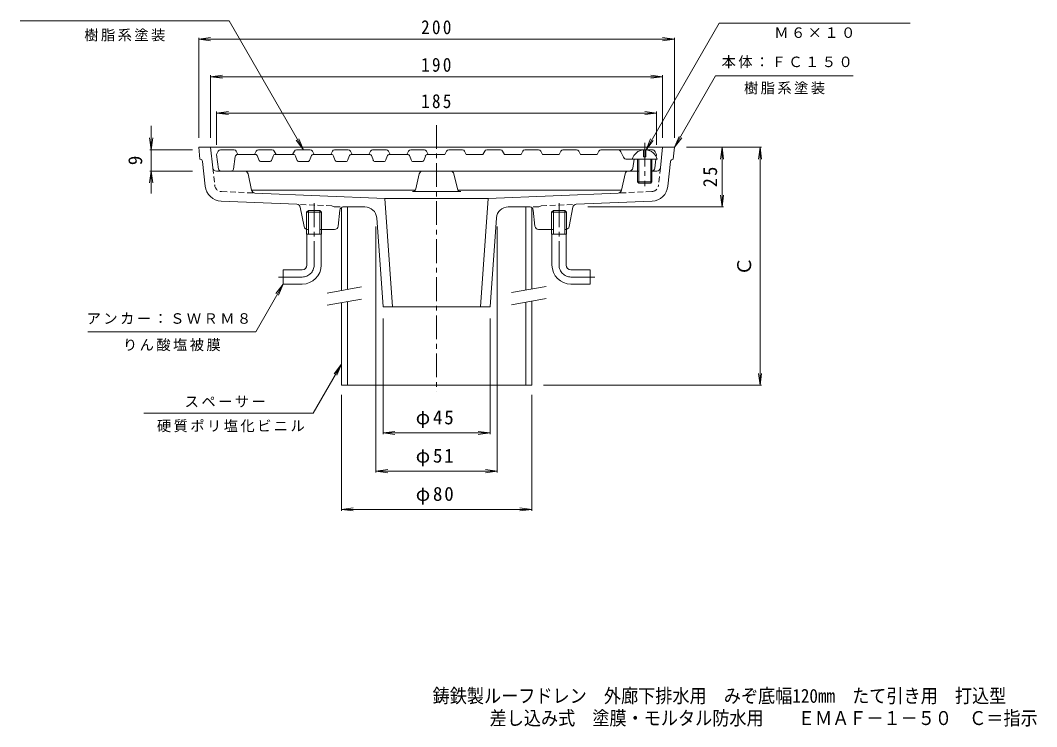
# Model space of a CAD drawing. Units: millimetres, scale not verified. Extents: x -346 to 315, y -275 to 224.
# Drawn here: x -345.6 to 81.6, y -274.7 to 22.2 of the extents above; entities that cross this region are included whole.
import ezdxf
from ezdxf.enums import TextEntityAlignment as Align

# ---------------------------------------------------------------- set-up
doc = ezdxf.new("R2010")
doc.units = ezdxf.units.MM
doc.header["$LTSCALE"] = 2
doc.linetypes.add('CHAIN1', pattern=[8, 5, -1, 1, -1])
doc.linetypes.add('DASHED1', pattern=[1.8, 1.2, -0.6])
for name, color, linetype, lineweight in [('0-0_通り芯', 3, 'Continuous', 9), ('0-2_仕上', 6, 'Continuous', 9), ('0-3_建具', 4, 'Continuous', 9), ('0-4_その他', 7, 'Continuous', 9)]:
    doc.layers.add(name, color=color, linetype=linetype, lineweight=lineweight)
for name, color, linetype in [('0-5_寸法', 7, 'Continuous'), ('0-E', 7, 'Continuous'), ('F-5_F-5ﾚｲﾔ', 2, 'Continuous')]:
    doc.layers.add(name, color=color, linetype=linetype)
doc.styles.add('ＭＳ ゴシック', font='')
doc.styles.get('ＭＳ ゴシック').set_extended_font_data('MS Gothic')

msp = doc.modelspace()

# ---------------------------------------------------------------- linework, layer by layer
at = {"layer": '0-0_通り芯', "linetype": 'CHAIN1'}
for p, q in [((-170.636, -21.83), (-170.636, -133.843)), ((-83.136, -29.258), (-83.136, -47.533)), ((-222.136, -80.709), (-222.136, -54.709)), ((-119.136, -80.709), (-119.136, -54.709)), ((-227.136, -85.709), (-238.136, -85.709)), ((-114.137, -85.709), (-103.137, -85.709))]:
    msp.add_line(p, q, dxfattribs=at)
at = {"layer": '0-0_通り芯'}
for p, q in [((-270.636, -31.21), (-270.096, -36.21)), ((-270.636, -31.21), (-70.636, -31.21)), ((-264.7, -39.871), (-265.636, -31.21)), ((-76.573, -39.871), (-75.636, -31.21)), ((-70.636, -31.21), (-71.177, -36.21)), ((-270.017, -36.21), (-270.096, -36.21)), ((-267.891, -47.573), (-269.023, -37.102)), ((-73.382, -47.573), (-72.25, -37.102)), ((-71.256, -36.21), (-71.177, -36.21)), ((-261.136, -41.209), (-263.209, -41.209)), ((-251.344, -41.209), (-255.136, -41.209)), ((-249.879, -42.389), (-248.383, -49.232)), ((-177.906, -42.37), (-179.367, -48.663)), ((-176.445, -41.209), (-170.636, -41.209)), ((-164.828, -41.209), (-170.636, -41.209)), ((-163.367, -42.37), (-161.906, -48.663)), ((-91.394, -42.389), (-92.89, -49.232)), ((-89.929, -41.209), (-85.636, -41.209)), ((-80.637, -41.209), (-78.064, -41.209)), ((-248.388, -49.21), (-179.618, -49.21)), ((-246.981, -50.411), (-192.386, -52.71)), ((-180.828, -49.824), (-170.636, -49.824)), ((-160.445, -49.824), (-170.636, -49.824)), ((-92.885, -49.21), (-161.655, -49.21)), ((-94.292, -50.411), (-148.886, -52.71)), ((-229.324, -55.158), (-261.226, -53.815)), ((-189.136, -98.209), (-192.386, -52.71)), ((-192.386, -52.71), (-148.886, -52.71)), ((-152.136, -98.209), (-148.886, -52.71)), ((-111.948, -55.158), (-80.047, -53.815)), ((-227.914, -56.376), (-226.369, -64.49)), ((-224.496, -57.709), (-225.311, -58.509)), ((-218.961, -58.509), (-225.311, -58.509)), ((-225.311, -67.709), (-225.311, -58.509)), ((-219.776, -57.709), (-224.496, -57.709)), ((-224.496, -67.709), (-224.496, -57.709)), ((-218.961, -58.509), (-219.776, -57.709)), ((-219.776, -67.709), (-219.776, -57.709)), ((-218.961, -67.709), (-218.961, -58.509)), ((-211.999, -64.367), (-211.278, -57.552)), ((-209.787, -56.21), (-200.792, -56.21)), ((-131.486, -56.21), (-140.481, -56.21)), ((-129.274, -64.367), (-129.995, -57.552)), ((-122.312, -58.509), (-121.496, -57.709)), ((-122.312, -58.509), (-115.962, -58.509)), ((-122.312, -67.709), (-122.312, -58.509)), ((-121.496, -57.709), (-116.776, -57.709)), ((-121.496, -67.709), (-121.496, -57.709)), ((-116.776, -57.709), (-115.962, -58.509)), ((-116.776, -67.709), (-116.776, -57.709)), ((-115.962, -67.709), (-115.962, -58.509)), ((-113.359, -56.376), (-114.904, -64.49)), ((-195.805, -60.853), (-193.136, -98.209)), ((-145.468, -60.853), (-148.136, -98.209)), ((-218.961, -67.709), (-225.311, -67.709)), ((-225.136, -80.709), (-225.136, -67.709)), ((-224.496, -65.709), (-224.887, -65.709)), ((-219.776, -65.709), (-213.49, -65.709)), ((-219.136, -80.709), (-219.136, -67.709)), ((-121.496, -65.709), (-127.783, -65.709)), ((-122.312, -67.709), (-115.962, -67.709)), ((-122.137, -80.709), (-122.137, -67.709)), ((-116.776, -65.709), (-116.37, -65.709)), ((-116.137, -80.709), (-116.137, -67.709)), ((-235.136, -82.709), (-235.136, -88.709)), ((-227.136, -82.709), (-235.136, -82.709)), ((-114.137, -82.709), (-106.137, -82.709)), ((-106.137, -82.709), (-106.137, -88.709)), ((-227.136, -88.709), (-235.136, -88.709)), ((-114.137, -88.709), (-106.137, -88.709)), ((-170.636, -98.209), (-193.136, -98.209)), ((-170.636, -98.209), (-148.136, -98.209))]:
    msp.add_line(p, q, dxfattribs=at)
at = {"layer": '0-0_通り芯', "linetype": 'DASHED1'}
for p, q in [((-264.7, -39.871), (-263.914, -47.143)), ((-76.573, -39.871), (-77.359, -47.143)), ((-261.057, -49.818), (-246.981, -50.411)), ((-80.215, -49.818), (-94.292, -50.411)), ((-214.636, -55.776), (-229.324, -55.158)), ((-126.637, -55.776), (-111.948, -55.158)), ((-214.636, -55.776), (-213.636, -56.21)), ((-213.636, -56.21), (-209.787, -56.21)), ((-127.637, -56.21), (-131.486, -56.21)), ((-126.637, -55.776), (-127.637, -56.21))]:
    msp.add_line(p, q, dxfattribs=at)
at = {"layer": '0-0_通り芯'}
for centre, radius, start, end in [((-270.017, -37.21), 1, 6.17047, 90), ((-71.256, -37.21), 1, 90, 173.82953), ((-263.209, -39.709), 1.5, 186.17018, 270), ((-251.344, -42.709), 1.5, 12.32713, 90), ((-176.445, -42.709), 1.5, 90, 166.92879), ((-164.828, -42.709), 1.5, 13.07121, 90), ((-89.929, -42.709), 1.5, 90, 167.67287), ((-78.064, -39.709), 1.5, 270, 353.82982), ((-260.931, -46.821), 7, 186.1702, 267.58899), ((-246.918, -48.912), 1.5, 192.32713, 267.58919), ((-180.828, -48.324), 1.5, 270, 346.92879), ((-160.445, -48.324), 1.5, 193.07121, 270), ((-94.355, -48.912), 1.5, 272.41081, 347.67287), ((-80.342, -46.821), 7, 272.41101, 353.8298), ((-229.388, -56.656), 1.5, 10.78261, 87.58852), ((-111.885, -56.656), 1.5, 92.41148, 169.21739), ((-209.787, -57.709), 1.5, 90, 173.96632), ((-200.792, -61.21), 5, 4.08557, 90), ((-140.481, -61.21), 5, 90, 175.91443), ((-131.486, -57.709), 1.5, 6.03368, 90), ((-224.895, -64.209), 1.5, 190.78229, 270.2945), ((-213.49, -64.209), 1.5, 270, 353.967), ((-127.783, -64.209), 1.5, 186.033, 270), ((-116.378, -64.209), 1.5, 270.2945, 349.21771), ((-227.136, -80.709), 2, 270, 0), ((-227.136, -80.709), 8, 270, 0), ((-114.137, -80.709), 8, 180, 270), ((-114.137, -80.709), 2, 180, 270)]:
    msp.add_arc(centre, radius, start, end, dxfattribs=at)
at = {"layer": '0-0_通り芯', "linetype": 'DASHED1'}
for centre, start, end in [((-260.931, -46.821), 186.17018, 267.58904), ((-80.342, -46.821), 272.41096, 353.82982)]:
    msp.add_arc(centre, 3, start, end, dxfattribs=at)
at = {"layer": '0-0_通り芯', "linetype": 'CHAIN1'}
for centre, start, end in [((-227.136, -80.709), 270, 0), ((-114.137, -80.709), 180, 270)]:
    msp.add_arc(centre, 5, start, end, dxfattribs=at)
at = {"layer": '0-2_仕上'}
for p, q in [((-262.413, -32.762), (-263.136, -34.21)), ((-255.754, -32.21), (-261.518, -32.21)), ((-254.86, -32.762), (-254.136, -34.21)), ((-246.413, -32.762), (-247.136, -34.21)), ((-239.754, -32.21), (-245.518, -32.21)), ((-238.86, -32.762), (-238.136, -34.21)), ((-230.413, -32.762), (-231.136, -34.21)), ((-223.754, -32.21), (-229.518, -32.21)), ((-222.86, -32.762), (-222.136, -34.21)), ((-214.413, -32.762), (-215.136, -34.21)), ((-207.754, -32.21), (-213.518, -32.21)), ((-206.86, -32.762), (-206.136, -34.21)), ((-198.413, -32.762), (-199.136, -34.21)), ((-191.754, -32.21), (-197.518, -32.21)), ((-190.86, -32.762), (-190.136, -34.21)), ((-182.413, -32.762), (-183.136, -34.21)), ((-175.754, -32.21), (-181.518, -32.21)), ((-174.86, -32.762), (-174.136, -34.21)), ((-166.413, -32.762), (-167.136, -34.21)), ((-159.754, -32.21), (-165.518, -32.21)), ((-150.413, -32.762), (-151.136, -34.21)), ((-143.754, -32.21), (-149.518, -32.21)), ((-134.413, -32.762), (-135.136, -34.21)), ((-127.754, -32.21), (-133.518, -32.21)), ((-118.413, -32.762), (-119.136, -34.21)), ((-111.754, -32.21), (-117.518, -32.21)), ((-102.413, -32.762), (-103.136, -34.21)), ((-80.063, -32.21), (-101.518, -32.21)), ((-92.051, -35.38), (-93.222, -33.039)), ((-78.722, -33.039), (-78.136, -34.21)), ((-262.259, -40.351), (-263.136, -34.21)), ((-256.014, -40.351), (-255.259, -35.068)), ((-246.857, -34.21), (-254.269, -34.21)), ((-245.364, -36.526), (-245.909, -34.893)), ((-240.857, -37.209), (-244.416, -37.209)), ((-239.909, -36.526), (-239.364, -34.893)), ((-238.416, -34.21), (-230.857, -34.21)), ((-229.364, -36.526), (-229.908, -34.893)), ((-224.857, -37.209), (-228.416, -37.209)), ((-223.909, -36.526), (-223.364, -34.893)), ((-222.416, -34.21), (-214.857, -34.21)), ((-213.364, -36.526), (-213.908, -34.893)), ((-208.857, -37.209), (-212.416, -37.209)), ((-207.909, -36.526), (-207.364, -34.893)), ((-206.416, -34.21), (-198.857, -34.21)), ((-197.364, -36.526), (-197.909, -34.893)), ((-192.857, -37.209), (-196.416, -37.209)), ((-191.909, -36.526), (-191.364, -34.893)), ((-190.416, -34.21), (-182.857, -34.21)), ((-181.364, -36.526), (-181.909, -34.893)), ((-176.857, -37.209), (-180.416, -37.209)), ((-175.909, -36.526), (-175.364, -34.893)), ((-174.416, -34.21), (-167.136, -34.21)), ((-90.709, -36.21), (-88.387, -36.21)), ((-88.156, -39.917), (-87.636, -36.21)), ((-78.952, -39.922), (-78.422, -36.21)), ((-78.278, -35.197), (-78.136, -34.21)), ((-86.136, -41.209), (-261.269, -41.209))]:
    msp.add_line(p, q, dxfattribs=at)
at = {"layer": '0-2_仕上', "color": 4}
for p, q in [((-83.636, -32.233), (-83.636, -35.21)), ((-82.637, -32.233), (-82.637, -35.21)), ((-88.387, -36.21), (-77.886, -36.21)), ((-85.636, -36.21), (-85.636, -46.21)), ((-83.636, -35.21), (-82.637, -35.21)), ((-80.637, -36.21), (-80.637, -46.21)), ((-86.137, -45.71), (-85.636, -46.21)), ((-85.636, -46.21), (-80.637, -46.21))]:
    msp.add_line(p, q, dxfattribs=at)
at = {"layer": '0-2_仕上'}
for points in [[(-158.86, -32.762), (-158.136, -34.21), (-151.136, -34.21)], [(-142.86, -32.762), (-142.136, -34.21), (-135.136, -34.21)], [(-126.86, -32.762), (-126.136, -34.21), (-119.136, -34.21)], [(-110.86, -32.762), (-110.136, -34.21), (-103.136, -34.21)]]:
    msp.add_lwpolyline(points, dxfattribs=at)
at = {"layer": '0-2_仕上', "color": 4}
for points in [[(-86.137, -36.21), (-86.137, -45.71), (-80.136, -45.71)], [(-80.136, -36.21), (-80.136, -45.71), (-80.637, -46.21)]]:
    msp.add_lwpolyline(points, dxfattribs=at)
at = {"layer": '0-2_仕上'}
for centre, radius, start, end in [((-261.518, -33.21), 1, 90, 153.43462), ((-255.754, -33.21), 1, 26.56483, 90), ((-245.518, -33.21), 1, 90, 153.43495), ((-239.754, -33.21), 1, 26.56505, 90), ((-229.518, -33.21), 1, 90, 153.43495), ((-223.754, -33.21), 1, 26.56505, 90), ((-213.518, -33.21), 1, 90, 153.43495), ((-207.754, -33.21), 1, 26.56505, 90), ((-197.518, -33.21), 1, 90, 153.43495), ((-191.754, -33.21), 1, 26.56505, 90), ((-181.518, -33.21), 1, 90, 153.43495), ((-175.754, -33.21), 1, 26.56505, 90), ((-165.518, -33.21), 1, 90, 153.43495), ((-159.754, -33.21), 1, 26.56505, 90), ((-149.518, -33.21), 1, 90, 153.43495), ((-143.754, -33.21), 1, 26.56505, 90), ((-133.518, -33.21), 1, 90, 153.43495), ((-127.754, -33.21), 1, 26.56505, 90), ((-117.518, -33.21), 1, 90, 153.43495), ((-111.754, -33.21), 1, 26.56505, 90), ((-101.518, -33.21), 1, 90, 153.43495), ((-94.564, -33.71), 1.5, 26.56535, 90), ((-80.063, -33.71), 1.5, 26.56564, 90), ((-254.269, -35.21), 1, 90, 171.86975), ((-246.857, -35.21), 1, 18.43527, 90), ((-244.416, -36.21), 1, 198.43527, 270), ((-240.857, -36.21), 1, 270, 341.56473), ((-238.416, -35.21), 1, 90, 161.56473), ((-230.857, -35.21), 1, 18.43527, 90), ((-228.416, -36.21), 1, 198.43527, 270), ((-224.857, -36.21), 1, 270, 341.56473), ((-222.416, -35.21), 1, 90, 161.56473), ((-214.857, -35.21), 1, 18.43527, 90), ((-212.416, -36.21), 1, 198.43527, 270), ((-208.857, -36.21), 1, 270, 341.56473), ((-206.416, -35.21), 1, 90, 161.56473), ((-198.857, -35.21), 1, 18.43527, 90), ((-196.416, -36.21), 1, 198.43527, 270), ((-192.857, -36.21), 1, 270, 341.56473), ((-190.416, -35.21), 1, 90, 161.56473), ((-182.857, -35.21), 1, 18.43527, 90), ((-180.416, -36.21), 1, 198.43527, 270), ((-176.857, -36.21), 1, 270, 341.56473), ((-174.416, -35.21), 1, 90, 161.56473), ((-90.709, -34.709), 1.5, 206.56535, 270), ((-261.269, -40.209), 1, 188.13025, 270), ((-257.004, -40.209), 1, 270, 351.86975), ((-89.641, -39.71), 1.5, 270, 352.0303), ((-80.437, -39.71), 1.5, 281.57365, 351.86995)]:
    msp.add_arc(centre, radius, start, end, dxfattribs=at)
at = {"layer": '0-2_仕上', "color": 4}
for start, end in [(95.26845, 164.60757), (15.39243, 84.73155)]:
    msp.add_arc((-83.137, -37.655), 5.445, start, end, dxfattribs=at)
at = {"layer": '0-3_建具'}
for p, q in [((-210.636, -56.474), (-210.636, -91.391)), ((-208.136, -56.21), (-208.136, -90.951)), ((-133.136, -56.21), (-133.136, -91.215)), ((-130.636, -56.474), (-130.636, -90.774)), ((-210.636, -96.469), (-210.636, -131.21)), ((-208.136, -96.028), (-208.136, -131.21)), ((-133.136, -96.292), (-133.136, -131.21)), ((-130.636, -95.851), (-130.636, -131.21)), ((-210.636, -131.21), (-130.636, -131.21))]:
    msp.add_line(p, q, dxfattribs=at)
at = {"layer": '0-3_建具', "color": 7}
for p, q in [((-139.136, -92.273), (-124.636, -89.716)), ((-216.636, -92.449), (-202.136, -89.893)), ((-216.636, -97.526), (-202.136, -94.97)), ((-139.136, -97.35), (-124.636, -94.793))]:
    msp.add_line(p, q, dxfattribs=at)
at = {"layer": '0-4_その他'}
for p, q in [((-82.579, -32.26), (-51.815, 21.025)), ((-51.815, 21.025), (28.483, 21.025)), ((-270.636, 14.259), (-265.679, 14.911)), ((-270.636, 14.859), (-270.636, -27.21)), ((-270.636, 14.259), (-70.636, 14.259)), ((-270.636, 14.259), (-265.679, 13.606)), ((-70.636, 14.259), (-75.594, 14.911)), ((-70.636, 14.259), (-75.594, 13.606)), ((-70.636, 14.859), (-70.636, -27.21)), ((-265.636, -1.542), (-260.679, -0.889)), ((-265.636, -0.942), (-265.636, -27.21)), ((-265.636, -1.542), (-75.637, -1.542)), ((-265.636, -1.542), (-260.679, -2.194)), ((-75.637, -1.542), (-80.594, -0.889)), ((-75.637, -1.542), (-80.594, -2.194)), ((-75.637, -0.942), (-75.637, -27.21)), ((-263.136, -16.815), (-258.179, -16.162)), ((-263.136, -16.215), (-263.136, -30.21)), ((-263.136, -16.815), (-78.136, -16.815)), ((-263.136, -16.815), (-258.179, -17.468)), ((-78.136, -16.815), (-83.094, -16.162)), ((-78.136, -16.815), (-83.094, -17.468)), ((-78.136, -16.215), (-78.136, -30.21)), ((-290.636, -22.134), (-290.636, -50.543)), ((-290.636, -32.21), (-291.289, -27.252)), ((-290.636, -32.21), (-289.984, -27.252)), ((-226.636, -32.21), (-229.68, -28.243)), ((-226.636, -32.21), (-228.55, -27.59)), ((-82.579, -32.26), (-80.666, -27.641)), ((-82.579, -32.26), (-79.536, -28.293)), ((-70.636, -31.21), (-68.723, -26.59)), ((-70.636, -31.21), (-67.593, -27.243)), ((-273.173, -32.21), (-291.236, -32.21)), ((-65.636, -31.21), (-34.037, -31.21)), ((-50.637, -31.21), (-51.289, -36.167)), ((-50.637, -56.21), (-50.637, -31.21)), ((-50.637, -31.21), (-49.984, -36.167)), ((-34.637, -31.21), (-35.289, -36.167)), ((-34.637, -131.21), (-34.637, -31.21)), ((-34.637, -31.21), (-33.984, -36.167)), ((-290.636, -41.209), (-291.289, -46.167)), ((-273.173, -41.209), (-291.236, -41.209)), ((-290.636, -41.209), (-289.984, -46.167)), ((-50.637, -56.21), (-51.289, -51.252)), ((-50.637, -56.21), (-49.984, -51.252)), ((-107.032, -56.21), (-50.037, -56.21)), ((-196.136, -167.9), (-196.136, -64.449)), ((-145.136, -167.9), (-145.136, -64.449)), ((-235.136, -88.709), (-246.683, -108.709)), ((-235.136, -88.709), (-238.18, -92.676)), ((-235.136, -88.709), (-237.05, -93.329)), ((-193.136, -103.21), (-193.136, -151.81)), ((-148.136, -103.21), (-148.136, -151.81)), ((-317.264, -108.709), (-246.683, -108.709)), ((-210.636, -122.384), (-222.53, -142.984)), ((-210.636, -122.384), (-213.68, -126.351)), ((-210.636, -122.384), (-212.55, -127.004)), ((-34.637, -131.21), (-35.289, -126.252)), ((-34.637, -131.21), (-33.984, -126.252)), ((-125.636, -131.21), (-34.037, -131.21)), ((-210.636, -183.95), (-210.636, -135.21)), ((-130.636, -183.95), (-130.636, -135.21)), ((-222.53, -142.984), (-293.742, -142.984)), ((-193.136, -151.21), (-188.179, -150.557)), ((-193.136, -151.21), (-148.136, -151.21)), ((-193.136, -151.21), (-188.179, -151.862)), ((-148.136, -151.21), (-153.094, -150.557)), ((-148.136, -151.21), (-153.094, -151.862)), ((-196.136, -167.3), (-191.179, -166.648)), ((-196.136, -167.3), (-145.136, -167.3)), ((-196.136, -167.3), (-191.179, -167.953)), ((-145.136, -167.3), (-150.094, -166.648)), ((-145.136, -167.3), (-150.094, -167.953)), ((-210.636, -183.35), (-205.679, -182.698)), ((-210.636, -183.35), (-130.636, -183.35)), ((-210.636, -183.35), (-205.679, -184.003)), ((-130.636, -183.35), (-135.594, -182.698)), ((-130.636, -183.35), (-135.594, -184.003))]:
    msp.add_line(p, q, dxfattribs=at)
for points in [[(-226.636, -32.21), (-257.867, 21.883), (-345.621, 21.883)], [(-70.636, -31.21), (-53.316, -1.21), (4.5, -1.21)]]:
    msp.add_lwpolyline(points, dxfattribs=at)

# ---------------------------------------------------------------- texts
at = {"layer": '0-4_その他', "color": 2, "style": 'ＭＳ ゴシック'}
for s, p in [('9', (-292.636, -38.71)), ('Ｃ', (-36.637, -85.21))]:
    msp.add_text(s, height=5.865, rotation=90, dxfattribs=at).set_placement(p, align=Align.BOTTOM_LEFT)
at = {"layer": '0-4_その他', "color": 2, "char_height": 5.865, "attachment_point": 7, "style": 'ＭＳ ゴシック'}
for s, insert in [('\\T1.27;\\W0.9;200', (-177.136, 16.259)), ('\\T1.27;\\W0.9;190', (-177.136, 0.458)), ('\\T1.27;\\W0.9;185', (-177.136, -14.815)), ('\\T1.19;φ45', (-179.386, -149.21)), ('\\T1.19;φ51', (-179.386, -165.3)), ('\\T1.19;φ80', (-179.386, -181.35))]:
    msp.add_mtext(s, dxfattribs=dict(at, insert=insert))
at = {"layer": '0-4_その他', "color": 2, "insert": (-52.637, -47.96), "char_height": 5.865, "attachment_point": 7, "rotation": 90, "style": 'ＭＳ ゴシック'}
msp.add_mtext('\\T1.27;\\W0.95;25', dxfattribs=at)
at = {"layer": '0-5_寸法', "insert": (-288.204, -150.965), "char_height": 4.399, "attachment_point": 7, "style": 'ＭＳ ゴシック'}
msp.add_mtext('\\T1.17;硬質ポリ塩化ビニル', dxfattribs=at)
at = {"layer": '0-E', "char_height": 4.399, "attachment_point": 7, "style": 'ＭＳ ゴシック'}
for s, insert in [('\\T1.17;樹脂系塗装', (-318.744, 13.282)), ('\\T1.17;Ｍ６×１０', (-28.666, 14.713)), ('\\T1.17;本体：ＦＣ１５０', (-50.829, 2.028)), ('\\T1.17;樹脂系塗装', (-41.408, -8.962)), ('\\T1.17;アンカー：ＳＷＲＭ８', (-317.742, -105.562)), ('\\T1.17;りん酸塩被膜', (-302.473, -116.914)), ('\\T1.17;スペーサー', (-276.538, -140.531))]:
    msp.add_mtext(s, dxfattribs=dict(at, insert=insert))
at = {"layer": 'F-5_F-5ﾚｲﾔ', "style": 'ＭＳ ゴシック', "width": 0.9}
for s, p in [('鋳鉄製ルーフドレン\u3000外廊下排水用\u3000みぞ底幅120mm\u3000たて引き用\u3000打込型', (-172.29, -266.394)), ('差し込み式\u3000塗膜・モルタル防水用\u3000\u3000ＥＭＡＦ－１－５０\u3000Ｃ＝指示', (-148.34, -275.74))]:
    msp.add_text(s, height=5.865, dxfattribs=at).set_placement(p, align=Align.BOTTOM_LEFT)

doc.saveas('drawing.dxf')
